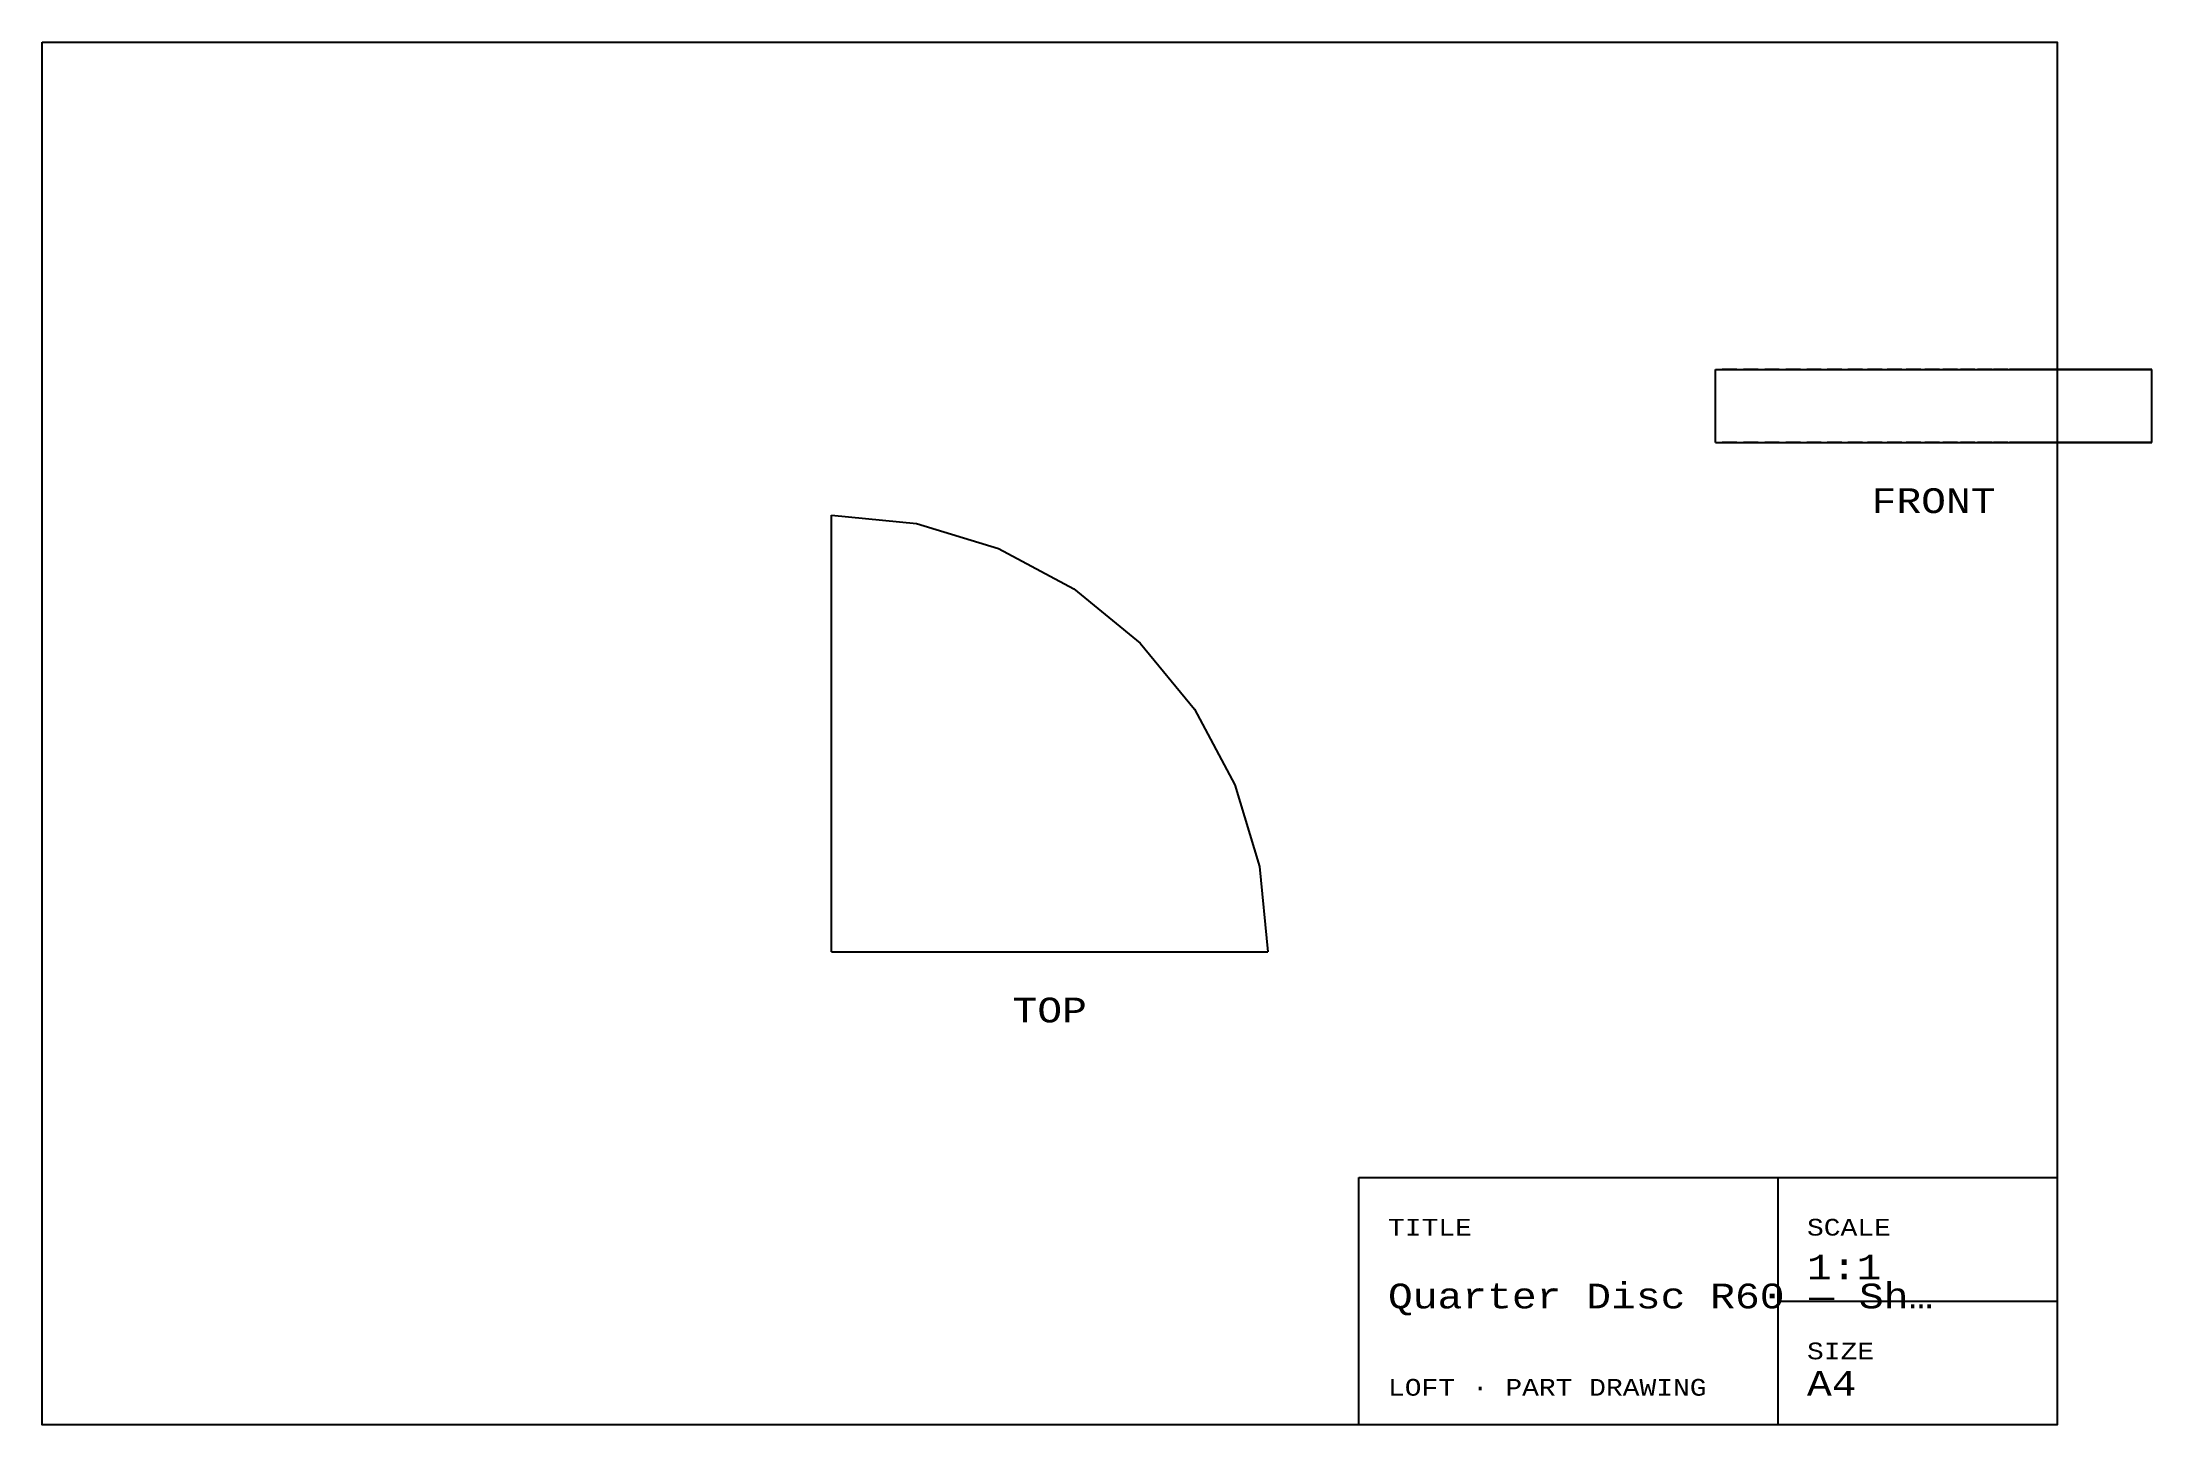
# Model space of a CAD drawing. Header units: millimetres. Extents: x 10 to 300, y 10 to 200.
import ezdxf
from ezdxf.enums import TextEntityAlignment as Align

# ---------------------------------------------------------------- set-up
doc = ezdxf.new("R2010")
doc.units = ezdxf.units.MM
doc.linetypes.add('DASHED', pattern=[3.4, 2, -1.4])
for name, color, linetype in [('HIDDEN', 8, 'DASHED'), ('TITLE', 5, 'Continuous'), ('VISIBLE', 7, 'Continuous')]:
    doc.layers.add(name, color=color, linetype=linetype)
doc.styles.add('LOFT_MONO', font='cour.ttf')

msp = doc.modelspace()

# ---------------------------------------------------------------- linework, layer by layer
at = {"layer": 'HIDDEN'}
for points in [[(300, 155), (299.83, 155), (299.67, 155), (299.27, 155), (298.78, 155), (298.15, 155), (297.33, 155), (296.47, 155), (295.35, 155), (294.22, 155), (292.84, 155), (291.41, 155), (289.83, 155), (288.13, 155), (286.35, 155), (284.39, 155), (282.43, 155), (280.23, 155), (278.04, 155), (275.69, 155), (273.29, 155), (270.82, 155), (268.24, 155), (265.64, 155), (262.92, 155), (260.21, 155), (257.39, 155), (254.56, 155), (251.69, 155), (248.79, 155), (245.88, 155), (242.94, 155), (240, 155)], [(300, 145), (299.83, 145), (299.67, 145), (299.27, 145), (298.78, 145), (298.15, 145), (297.33, 145), (296.47, 145), (295.35, 145), (294.22, 145), (292.84, 145), (291.41, 145), (289.83, 145), (288.13, 145), (286.35, 145), (284.39, 145), (282.43, 145), (280.23, 145), (278.04, 145), (275.69, 145), (273.29, 145), (270.82, 145), (268.24, 145), (265.64, 145), (262.92, 145), (260.21, 145), (257.39, 145), (254.56, 145), (251.69, 145), (248.79, 145), (245.88, 145), (242.94, 145), (240, 145)]]:
    msp.add_lwpolyline(points, dxfattribs=at)
at = {"layer": 'TITLE'}
for p, q in [((248.6, 44), (248.6, 10)), ((248.6, 27), (287, 27))]:
    msp.add_line(p, q, dxfattribs=at)
for points in [[(10, 200), (287, 200), (287, 10), (10, 10)], [(191, 44), (287, 44), (287, 10), (191, 10)]]:
    msp.add_lwpolyline(points, close=True, dxfattribs=at)
at = {"layer": 'VISIBLE'}
for p, q in [((240, 145), (240, 155)), ((240, 155), (300, 155)), ((300, 145), (300, 155)), ((240, 145), (300, 145)), ((118.5, 75), (118.5, 135)), ((118.5, 75), (178.5, 75))]:
    msp.add_line(p, q, dxfattribs=at)
msp.add_lwpolyline([(118.5, 135), (130.21, 133.85), (141.46, 130.43), (151.83, 124.89), (160.93, 117.43), (168.39, 108.33), (173.93, 97.96), (177.35, 86.71), (178.5, 75)], dxfattribs=at)

# ---------------------------------------------------------------- texts
at = {"layer": 'TITLE', "style": 'LOFT_MONO'}
for s, p in [('FRONT', (270, 137)), ('TOP', (148.5, 67))]:
    msp.add_text(s, height=3.4, dxfattribs=at).set_placement(p, align=Align.MIDDLE_CENTER)
for s, height, p in [('TITLE', 2.3, (195, 36)), ('SCALE', 2.3, (252.6, 36)), ('1:1', 3.4, (252.6, 30)), ('Quarter Disc R60 — Sh…', 3.4, (195, 26)), ('SIZE', 2.3, (252.6, 19)), ('A4', 3.4, (252.6, 14)), ('LOFT · PART DRAWING', 2.3, (195, 14))]:
    msp.add_text(s, height=height, dxfattribs=at).set_placement(p)

doc.saveas('drawing.dxf')
